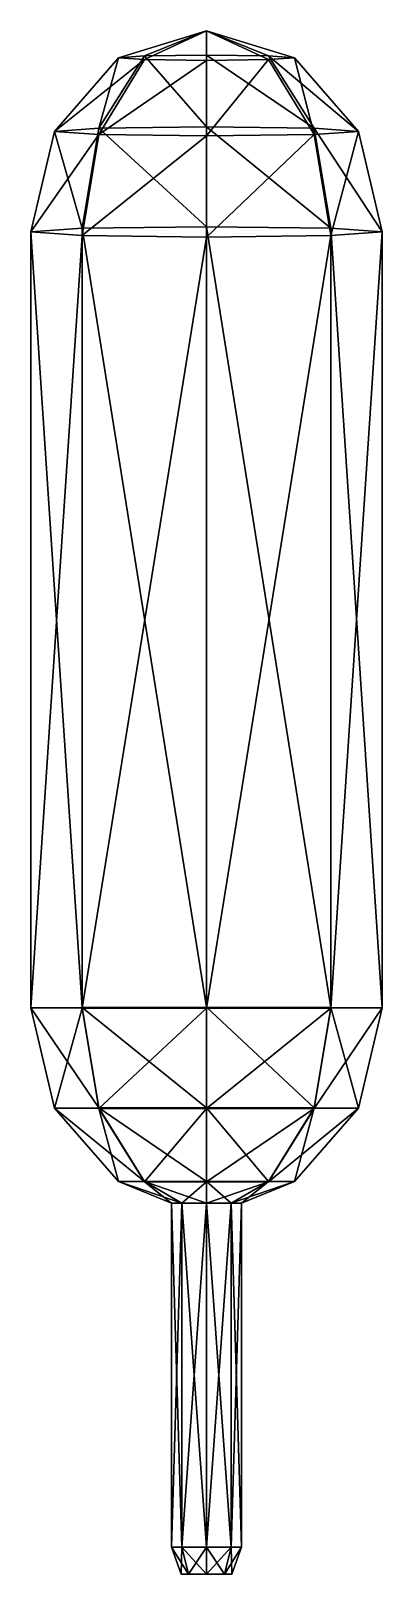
# Model space of a CAD drawing. Extents: x -22 to 22, y 0 to 189.
import ezdxf

# ---------------------------------------------------------------- set-up
doc = ezdxf.new("R2010")
doc.units = 0
doc.layers.add('corndog', color=250, linetype='CONTINUOUS')

msp = doc.modelspace()

# ---------------------------------------------------------------- meshes
at = {"layer": 'corndog'}
mesh = msp.add_polyface(dxfattribs=at)
corners = [(-2.200465, 0, 1.863333), (0, 189.169752, -0.57589), (10.781599, 48.112156, -0.22521), (18.674277, 57.1188, 0.368413), (21.563198, 69.422103, 1.179316), (0, 163.885891, 21.97405), (15.247483, 164.071457, 15.608509), (21.563198, 164.519455, 0.240734), (18.674277, 176.844603, -0.167578), (10.781599, 185.867238, -0.466483), (7.623742, 48.13404, -7.913864), (13.204708, 57.156704, -12.948727), (15.247483, 69.465871, -14.197993), (0, 48.081208, 10.64819), (0, 57.065195, 19.201693), (15.247483, 164.967452, -15.127041), (13.204708, 177.232581, -13.476462), (7.623742, 186.091237, -8.15037), (0, 48.143105, -11.098609), (0, 57.172404, -18.464867), (0, 69.484001, -20.567482), (0, 69.360206, 22.926115), (0, 176.295921, 18.654026), (0, 165.153019, -21.492582), (0, 177.393286, -18.989182), (0, 186.18402, -11.333141), (-7.623742, 48.13404, -7.913864), (-13.204708, 57.156704, -12.948727), (-15.247483, 69.465871, -14.197993), (0, 185.550456, 10.400175), (7.623742, 48.090272, 7.463445), (-15.247483, 164.967452, -15.127041), (-13.204708, 177.232581, -13.476462), (-7.623742, 186.091237, -8.15037), (-10.781599, 48.112156, -0.22521), (-18.674277, 57.1188, 0.368413), (-21.563198, 69.422103, 1.179316), (13.204708, 57.080895, 13.685553), (15.247483, 69.378335, 16.556625), (-21.563198, 164.519455, 0.240734), (-18.674277, 176.844603, -0.167578), (-10.781599, 185.867238, -0.466483), (-7.623742, 48.090272, 7.463445), (-13.204708, 57.080895, 13.685553), (-15.247483, 69.378335, 16.556625), (13.204708, 176.456626, 13.141306), (7.623742, 185.64324, 7.217405), (-15.247483, 164.071457, 15.608509), (-13.204708, 176.456626, 13.141306), (-7.623742, 185.64324, 7.217405), (4.298243, 45.478796, -0.355868), (3.039317, 45.478796, -3.421064), (0, 45.478796, 3.978972), (0, 45.478796, -4.690709), (-3.039317, 45.478796, -3.421064), (3.039317, 45.478796, 2.709327), (-4.298243, 45.478796, -0.355868), (-3.039317, 45.478796, 2.709327), (4.298243, 3.312964, -0.355868), (3.039317, 3.312964, -3.421064), (0, 3.312964, 3.978972), (0, 3.312964, -4.690709), (-3.039317, 3.312964, -3.421064), (3.039317, 3.312964, 2.709327), (-4.298243, 3.312964, -0.355868), (-3.039317, 3.312964, 2.709327), (3.111928, 0, -0.355868), (2.200465, 0, -2.57507), (0, 0, 2.782556), (0, 0, -3.494293), (-2.200465, 0, -2.57507), (2.200465, 0, 1.863333), (-3.111928, 0, -0.355868)]
mesh.append_faces([[corners[k] for k in face] for face in [(0, 68, 71), (2, 3, 11), (3, 4, 12), (4, 7, 15), (21, 5, 6), (5, 22, 45), (7, 8, 16), (8, 9, 17), (9, 1, 17), (70, 66, 67), (10, 11, 19), (11, 12, 20), (12, 15, 23), (38, 6, 7), (6, 45, 8), (15, 16, 24), (16, 17, 25), (17, 1, 25), (66, 70, 72), (18, 19, 27), (19, 20, 28), (20, 23, 31), (14, 21, 38), (22, 29, 46), (23, 24, 32), (24, 25, 33), (25, 1, 33), (64, 72, 70), (26, 27, 35), (27, 28, 36), (28, 31, 39), (29, 1, 46), (58, 66, 71), (31, 32, 40), (32, 33, 41), (33, 1, 41), (65, 0, 72), (34, 35, 43), (35, 36, 44), (36, 39, 47), (30, 37, 3), (37, 38, 4), (39, 40, 48), (40, 41, 49), (41, 1, 49), (60, 68, 0), (42, 43, 14), (43, 44, 21), (44, 47, 5), (45, 46, 9), (46, 1, 9), (47, 48, 22), (48, 49, 29), (49, 1, 29), (63, 71, 68), (13, 14, 37), (50, 2, 10), (51, 10, 18), (53, 18, 26), (54, 26, 34), (55, 30, 2), (56, 34, 42), (57, 42, 13), (52, 13, 30), (51, 59, 58), (53, 61, 59), (54, 62, 61), (56, 64, 62), (50, 58, 63), (57, 65, 64), (52, 60, 65), (55, 63, 60), (59, 67, 66), (61, 69, 67), (62, 70, 69), (0, 71, 66), (2, 11, 10), (3, 12, 11), (4, 15, 12), (21, 6, 38), (5, 45, 6), (7, 16, 15), (8, 17, 16), (70, 67, 69), (10, 19, 18), (11, 20, 19), (12, 23, 20), (38, 7, 4), (6, 8, 7), (15, 24, 23), (16, 25, 24), (66, 72, 0), (18, 27, 26), (19, 28, 27), (20, 31, 28), (14, 38, 37), (22, 46, 45), (23, 32, 31), (24, 33, 32), (64, 70, 62), (26, 35, 34), (27, 36, 35), (28, 39, 36), (58, 71, 63), (31, 40, 39), (32, 41, 40), (65, 72, 64), (34, 43, 42), (35, 44, 43), (36, 47, 44), (30, 3, 2), (37, 4, 3), (39, 48, 47), (40, 49, 48), (60, 0, 65), (42, 14, 13), (43, 21, 14), (44, 5, 21), (45, 9, 8), (47, 22, 5), (48, 29, 22), (63, 68, 60), (13, 37, 30), (50, 10, 51), (51, 18, 53), (53, 26, 54), (54, 34, 56), (55, 2, 50), (56, 42, 57), (57, 13, 52), (52, 30, 55), (51, 58, 50), (53, 59, 51), (54, 61, 53), (56, 62, 54), (50, 63, 55), (57, 64, 56), (52, 65, 57), (55, 60, 52), (59, 66, 58), (61, 67, 59), (62, 69, 61)]])

doc.saveas('drawing.dxf')
